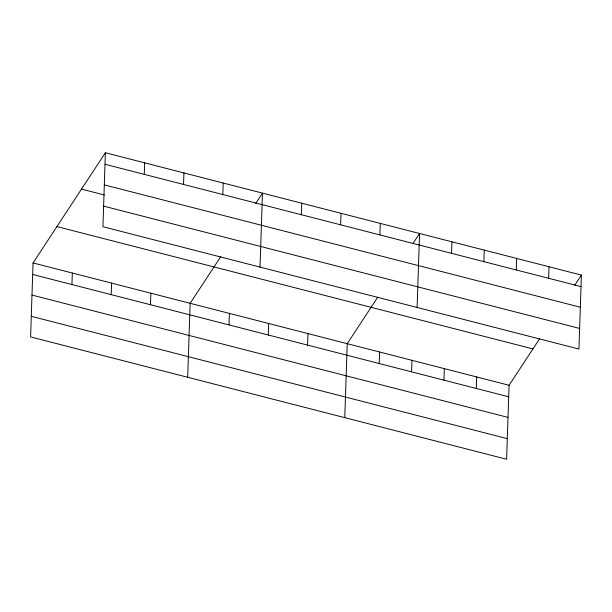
<?xml version="1.0" encoding="UTF-8"?>
<svg xmlns="http://www.w3.org/2000/svg" width="612" height="612" viewBox="0 0 612 612"><rect width="100%" height="100%" fill="white"/><g stroke="black" fill="none" stroke-linecap="round" stroke-linejoin="round"><path stroke-width="0.92" d="M105.386 152.748L102.931 226.723L578.944 349.062L581.4 275.086L105.386 152.748L33.056 262.938L30.6 336.914L506.614 459.252L509.069 385.277L539.6 338.765M71.941 284.549L72.323 273.029M111.216 294.64L111.598 283.127M144.271 174.359L144.654 162.838M150.483 304.738L150.866 293.217M183.546 184.449L183.929 172.936M187.685 377.283L190.141 303.307L220.672 256.803M222.814 194.547L223.196 183.026M229.026 324.918L229.408 313.405M260.016 267.1L262.472 193.117L255.724 203.398M268.301 335.016L268.683 323.496M301.356 214.728L301.739 203.215M307.568 345.107L307.951 333.586M340.632 224.826L341.014 213.305M344.77 417.659L347.226 343.684L377.757 297.172M379.899 234.916L380.282 223.395M379.211 363.52L379.593 351.999M411.578 371.836L411.96 360.315M417.101 307.469L419.557 233.493L412.809 243.767M443.952 380.159L444.335 368.638M451.541 253.33L451.924 241.809M476.32 388.475L476.702 376.954M483.908 261.645L484.291 250.124M516.283 269.969L516.658 258.448M548.65 278.284L549.033 266.763M574.653 285.36L581.4 275.086M105.004 164.268L581.018 286.607M104.315 184.878L580.337 307.216M81.518 189.108L104.346 194.976M103.612 206.114L579.633 328.453M56.924 226.578L532.937 348.909M33.056 262.938L509.069 385.277M32.673 274.459L508.687 396.798M31.985 295.068L508.006 417.407M31.281 316.305L507.302 438.643"/></g></svg>
